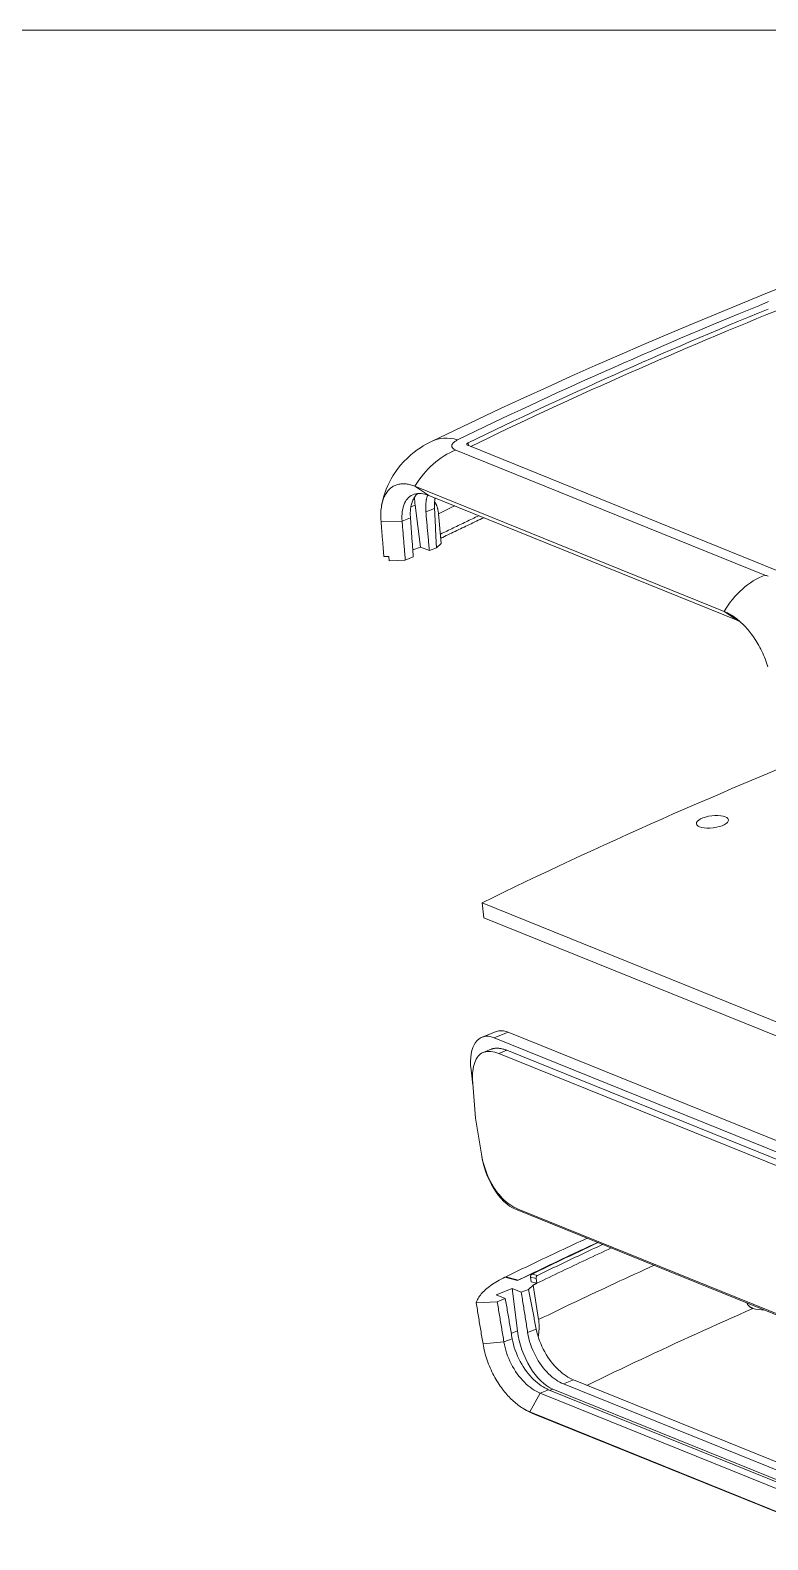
# Model space of a CAD drawing. Header units: millimetres. Extents: x -178 to 574, y 16 to 415.
# Drawn here: x 343.2 to 401.8, y 293.7 to 413.5 of the extents above; entities that cross this region are included whole.
import ezdxf

# ---------------------------------------------------------------- set-up
doc = ezdxf.new("R2010")
doc.units = ezdxf.units.MM
doc.header["$LTSCALE"] = 2
for name, color, linetype, lineweight in [('Sketch Geometry (ANSI)', 7, 'Continuous', 9), ('Symbol (ANSI)', 7, 'Continuous', 9), ('Visible (ANSI)', 7, 'Continuous', 9), ('Visible Narrow (ANSI)', 7, 'Continuous', 9)]:
    doc.layers.add(name, color=color, linetype=linetype, lineweight=lineweight)
doc.styles.add('Text Style20', font='arial.ttf')

# ---------------------------------------------------------------- blocks, each defined once
blk = doc.blocks.new('Title Blocks HAMMOND')
at = {"layer": 'Sketch Geometry (ANSI)'}
blk.add_line((269.997, 206.727), (9.353, 206.727), dxfattribs=at)
at = {"layer": 'Symbol (ANSI)', "style": 'Text Style20'}
blk.add_attdef('<TITLE>_001', (224.797, 16.351), '', height=5, dxfattribs=at)

msp = doc.modelspace()

# ---------------------------------------------------------------- linework, layer by layer
at = {"layer": 'Visible (ANSI)'}
for p, q in [((402.5008, 370.6182), (377.9602, 380.5418)), ((373.7648, 377.2919), (398.3054, 367.3683)), ((399.3977, 366.6387), (374.8571, 376.5623)), ((374.1984, 372.4708), (373.7768, 375.7951)), ((375.8563, 372.7575), (375.6373, 375.1061)), ((375.8563, 372.7575), (375.4779, 372.4039)), ((375.8563, 372.7575), (375.8042, 373.4971)), ((371.3014, 371.7117), (371.6822, 371.731)), ((371.7257, 371.3743), (371.6814, 371.731)), ((371.6822, 371.731), (371.7264, 371.3704)), ((371.7264, 371.3704), (371.7257, 371.3743)), ((371.7264, 371.3704), (373.0012, 371.435)), ((373.0012, 371.435), (373.638, 371.6841)), ((374.1984, 372.4708), (373.597, 372.2355)), ((374.9117, 372.1824), (374.1984, 372.4708)), ((374.9117, 372.1824), (375.4779, 372.4039)), ((379.2485, 343.0603), (379.1023, 344.2371)), ((408.0023, 332.5508), (379.1023, 344.2371)), ((408.1485, 331.374), (379.2485, 343.0603)), ((380.2119, 334.019), (379.0974, 333.5831)), ((380.0477, 333.5379), (406.4717, 322.8527)), ((407.5861, 323.2887), (381.1621, 333.9738)), ((379.1855, 332.3654), (379.8197, 332.621)), ((381.0658, 332.5423), (380.4299, 332.2867)), ((380.4299, 332.2867), (404.9703, 322.3632)), ((381.0658, 332.5423), (405.6064, 322.6187)), ((378.3634, 329.7762), (378.2194, 330.988)), ((378.5773, 327.1642), (378.325, 330.2459)), ((379.1046, 323.9713), (378.5773, 327.1642)), ((408.1622, 309.2459), (381.7382, 319.931)), ((406.5064, 309.9988), (381.966, 319.9223)), ((381.8955, 314.262), (380.9125, 314.5331)), ((381.9692, 314.2978), (380.9876, 314.5696)), ((380.9965, 314.5099), (380.9876, 314.5696)), ((382.7772, 313.559), (383.1556, 313.9126)), ((382.9805, 314.1696), (382.9448, 314.5347)), ((382.9805, 314.1696), (383.4374, 314.0495)), ((383.1556, 313.9126), (383.5803, 311.1706)), ((383.3818, 314.4199), (383.4374, 314.0495)), ((380.224, 313.1277), (381.4977, 313.6259)), ((380.9373, 312.8393), (380.224, 313.1277)), ((380.3005, 312.5901), (380.9373, 312.8393)), ((381.4977, 313.6259), (382.211, 313.3375)), ((381.4977, 313.6259), (381.9065, 310.2665)), ((382.211, 313.3375), (382.7772, 313.559)), ((378.6304, 312.5055), (380.3005, 312.5901)), ((408.9183, 295.684), (384.3777, 305.6076)), ((409.7467, 295.5245), (384.7093, 305.6489)), ((385.5578, 306.0692), (410.0984, 296.1457)), ((410.1041, 296.7799), (386.3579, 306.3822)), ((383.6941, 305.3402), (408.2347, 295.4166)), ((407.4166, 293.9397), (382.8759, 303.8632)), ((383.367, 303.6219), (407.9077, 293.6983))]:
    msp.add_line(p, q, dxfattribs=at)
at = {"layer": 'Visible (ANSI)', "flags": 128}
for points in [[(375.0914, 380.8487), (376.8997, 381.7214), (378.7236, 382.5898), (380.5628, 383.4538), (382.4172, 384.3131), (384.2867, 385.1678), (386.171, 386.0176), (388.07, 386.8626), (389.9834, 387.7025), (391.9112, 388.5374), (393.853, 389.367), (395.8087, 390.1913), (397.7781, 391.0101), (399.7609, 391.8235), (401.757, 392.6312), (403.766, 393.4332), (405.7878, 394.2295)], [(377.1573, 380.9763), (377.8666, 381.32), (378.5783, 381.663), (379.2926, 382.0054), (380.0094, 382.3472), (380.7287, 382.6882), (381.4504, 383.0287), (382.1747, 383.3684), (382.9014, 383.7074), (383.6305, 384.0458), (384.3622, 384.3834), (385.0962, 384.7204), (385.8327, 385.0566), (386.5715, 385.3921), (387.3128, 385.7269), (388.0565, 386.061), (388.8025, 386.3943), (389.5509, 386.7269), (390.3017, 387.0587), (391.0548, 387.3897), (391.8103, 387.72), (392.568, 388.0495), (393.3281, 388.3782), (394.0904, 388.7061), (394.8551, 389.0332), (395.622, 389.3595), (396.3911, 389.685), (397.1625, 390.0097), (397.9362, 390.3336), (398.712, 390.6566), (399.4901, 390.9788), (400.2703, 391.3001), (401.0527, 391.6206), (401.8372, 391.9403)], [(377.1573, 380.9763), (377.8666, 381.32), (378.5784, 381.663), (379.2926, 382.0054), (380.0094, 382.3472), (380.7287, 382.6882), (381.4505, 383.0286), (382.1747, 383.3684), (382.9014, 383.7074), (383.6306, 384.0458), (384.3622, 384.3834), (385.0962, 384.7204), (385.8327, 385.0566), (386.5715, 385.3921), (387.3128, 385.7269), (388.0565, 386.061), (388.8025, 386.3943), (389.5509, 386.7269), (390.3017, 387.0587), (391.0548, 387.3897), (391.8103, 387.72), (392.568, 388.0495), (393.3281, 388.3782), (394.0904, 388.7061), (394.8551, 389.0332), (395.622, 389.3595), (396.3911, 389.685), (397.1625, 390.0097), (397.9362, 390.3336), (398.712, 390.6566), (399.4901, 390.9788), (400.2703, 391.3001), (401.0527, 391.6206), (401.8372, 391.9403)], [(377.9982, 380.7435), (378.7045, 381.0857), (379.4133, 381.4273), (380.1246, 381.7683), (380.8384, 382.1086), (381.5547, 382.4483), (382.2735, 382.7873), (382.9947, 383.1256), (383.7184, 383.4632), (384.4445, 383.8002), (385.173, 384.1364), (385.904, 384.472), (386.6374, 384.8068), (387.3731, 385.1409), (388.1113, 385.4743), (388.8518, 385.8069), (389.5947, 386.1388), (390.34, 386.47), (391.0876, 386.8004), (391.8375, 387.13), (392.5898, 387.4589), (393.3443, 387.787), (394.1012, 388.1143), (394.8603, 388.4408), (395.6217, 388.7666), (396.3853, 389.0915), (397.1512, 389.4156), (397.9194, 389.7389), (398.6897, 390.0614), (399.4622, 390.3831), (400.237, 390.7039), (401.0139, 391.0239), (401.7929, 391.343)], [(402.509, 391.2485), (401.7123, 390.9236), (400.9179, 390.5979), (400.1257, 390.2713), (399.3357, 389.9438), (398.5481, 389.6154), (397.7627, 389.2862), (396.9797, 388.9561), (396.1989, 388.6252), (395.4206, 388.2934), (394.6445, 387.9608), (393.8708, 387.6274), (393.0996, 387.2932), (392.3307, 386.9581), (391.5642, 386.6223), (390.8001, 386.2856), (390.0384, 385.9482), (389.2792, 385.6099), (388.5225, 385.2709), (387.7682, 384.9312), (387.0164, 384.5907), (386.2671, 384.2494), (385.5203, 383.9073), (384.776, 383.5646), (384.0343, 383.2211), (383.2951, 382.8769), (382.5584, 382.532), (381.8243, 382.1863), (381.0927, 381.84), (380.3638, 381.493), (379.6374, 381.1453), (378.9136, 380.7969), (378.1925, 380.4479)], [(371.1125, 375.716), (371.1831, 376.0741), (371.2703, 376.4174), (371.3718, 376.7451), (371.4856, 377.0561), (371.6093, 377.3497), (371.7407, 377.625), (371.8775, 377.8823), (372.0185, 378.1224), (372.308, 378.5546), (372.5999, 378.9283), (372.8866, 379.2509), (373.1661, 379.5303), (373.4376, 379.7737), (373.7001, 379.9876), (373.9533, 380.1761), (374.1975, 380.3427), (374.4328, 380.4909), (374.6598, 380.6232), (375.0914, 380.8487)], [(377.9602, 380.5418), (377.9474, 380.5474), (377.9352, 380.5537), (377.9238, 380.5605), (377.9136, 380.5679), (377.9046, 380.5756), (377.8971, 380.5836), (377.8911, 380.5918), (377.8866, 380.5998), (377.8836, 380.608), (377.8818, 380.6166), (377.8814, 380.6256), (377.8825, 380.6349), (377.885, 380.6444), (377.8888, 380.6538), (377.894, 380.6631), (377.9004, 380.6722), (377.9083, 380.6815), (377.9174, 380.6907), (377.9279, 380.6999), (377.9396, 380.7089), (377.9526, 380.7179), (377.9667, 380.7266), (377.9821, 380.7353), (377.9982, 380.7435)], [(371.848, 377.1556), (371.9123, 377.2047), (371.9783, 377.2497), (372.0462, 377.2907), (372.1157, 377.3278), (372.1868, 377.361), (372.2596, 377.3904), (372.3338, 377.4158), (372.4096, 377.4375), (372.4867, 377.4554), (372.5651, 377.4695), (372.6448, 377.4799), (372.7258, 377.4866), (372.8078, 377.4896), (372.8909, 377.489), (372.975, 377.4849), (373.0599, 377.4771), (373.1458, 377.4659), (373.2324, 377.4511), (373.3197, 377.433), (373.4077, 377.4114), (373.4963, 377.3865), (373.5853, 377.3582), (373.6749, 377.3267), (373.7648, 377.2919)], [(371.0727, 374.5071), (371.0623, 374.6583), (371.0559, 374.807), (371.0535, 374.9532), (371.055, 375.0967), (371.0605, 375.2375), (371.07, 375.3753), (371.0833, 375.5098), (371.1006, 375.6408), (371.1216, 375.7681), (371.1465, 375.8916), (371.175, 376.0112), (371.2073, 376.1268), (371.2432, 376.2382), (371.2824, 376.345), (371.3251, 376.4473), (371.371, 376.5448), (371.4202, 376.6378), (371.4724, 376.726), (371.5278, 376.8095), (371.5861, 376.8883), (371.6474, 376.9624), (371.7115, 377.0316), (371.7785, 377.0961), (371.848, 377.1556)], [(374.8571, 376.5623), (374.7022, 376.6192), (374.5493, 376.664), (374.3989, 376.6964), (374.2518, 376.7162), (374.1086, 376.7231), (373.9699, 376.717), (373.8364, 376.6979), (373.7084, 376.6656), (373.5865, 376.62), (373.471, 376.5613), (373.3623, 376.4894), (373.2611, 376.4046), (373.1678, 376.307), (373.0829, 376.1968), (373.0065, 376.0747), (372.9391, 375.9409), (372.8808, 375.7959), (372.8319, 375.6403), (372.7928, 375.4743), (372.7636, 375.2986), (372.7445, 375.1141), (372.7357, 374.9219), (372.7371, 374.7228), (372.7489, 374.5175)], [(373.4094, 374.7759), (373.4027, 374.8867), (373.3989, 374.9957), (373.3981, 375.1026), (373.4002, 375.2075), (373.4051, 375.3103), (373.4129, 375.4109), (373.4236, 375.5091), (373.4372, 375.6049), (373.4535, 375.6982), (373.4727, 375.7889), (373.4945, 375.8765), (373.519, 375.961), (373.546, 376.0424), (373.5755, 376.1206), (373.6075, 376.1955), (373.6419, 376.2672), (373.6786, 376.3357), (373.7177, 376.4009), (373.759, 376.4627), (373.8024, 376.5211), (373.8478, 376.5759), (373.8951, 376.6272), (373.9442, 376.6749), (373.995, 376.7192)], [(374.7796, 376.5922), (374.7629, 376.5473), (374.7471, 376.5013), (374.7321, 376.4542), (374.718, 376.4061), (374.7047, 376.3568), (374.6924, 376.3065), (374.681, 376.2551), (374.6705, 376.2027), (374.661, 376.1495), (374.6524, 376.0953), (374.6448, 376.0404), (374.6382, 375.9845), (374.6326, 375.9279), (374.6279, 375.8704), (374.6242, 375.8122), (374.6215, 375.7532), (374.6198, 375.6934), (374.619, 375.633), (374.6193, 375.5718), (374.6206, 375.5099), (374.6228, 375.4473), (374.6261, 375.384), (374.6304, 375.3201), (374.6357, 375.2556)], [(375.3205, 375.5235), (375.3188, 375.5608), (375.3174, 375.5978), (375.3164, 375.6347), (375.3156, 375.6713), (375.3152, 375.7078), (375.3151, 375.744), (375.3153, 375.78), (375.3159, 375.8158), (375.3167, 375.8514), (375.3179, 375.8867), (375.3194, 375.9218), (375.3212, 375.9567), (375.3234, 375.9913), (375.3258, 376.0257), (375.3286, 376.0599), (375.3316, 376.0938), (375.335, 376.1275), (375.3387, 376.1609), (375.3427, 376.194), (375.347, 376.2269), (375.3517, 376.2596), (375.3566, 376.292), (375.3618, 376.3241), (375.3674, 376.3559)], [(374.6357, 375.2556), (374.6471, 375.1276), (374.6585, 374.9996), (374.67, 374.8715), (374.6814, 374.7435), (374.6929, 374.6155), (374.7043, 374.4874), (374.7158, 374.3594), (374.7273, 374.2314), (374.7388, 374.1033), (374.7503, 373.9753), (374.7617, 373.8472), (374.7732, 373.7192), (374.7848, 373.5911), (374.7963, 373.4631), (374.8078, 373.335), (374.8193, 373.207), (374.8308, 373.0789), (374.8424, 372.9508), (374.8539, 372.8227), (374.8654, 372.6947), (374.877, 372.5666), (374.8886, 372.4385), (374.9001, 372.3104), (374.9117, 372.1824)], [(375.4779, 372.4039), (375.4713, 372.5339), (375.4647, 372.6639), (375.4581, 372.7939), (375.4515, 372.9239), (375.4449, 373.0539), (375.4383, 373.1839), (375.4317, 373.3139), (375.4251, 373.4439), (375.4185, 373.5739), (375.4119, 373.7039), (375.4054, 373.8339), (375.3988, 373.9639), (375.3922, 374.0939), (375.3857, 374.2238), (375.3791, 374.3538), (375.3726, 374.4838), (375.3661, 374.6138), (375.3595, 374.7437), (375.353, 374.8737), (375.3465, 375.0037), (375.34, 375.1336), (375.3335, 375.2636), (375.327, 375.3935), (375.3205, 375.5235)], [(375.6373, 375.1061), (375.632, 375.1582), (375.6259, 375.2091), (375.619, 375.259), (375.6114, 375.3079), (375.6031, 375.3557), (375.594, 375.4025), (375.5843, 375.4483), (375.5738, 375.4931), (375.5626, 375.5369), (375.5507, 375.5797), (375.5382, 375.6215), (375.525, 375.6623), (375.5113, 375.7019), (375.497, 375.7404), (375.4822, 375.7778), (375.4668, 375.814), (375.451, 375.8491), (375.4348, 375.8832), (375.4181, 375.9161), (375.401, 375.9481), (375.3836, 375.9789), (375.3657, 376.0088), (375.3475, 376.0377), (375.3291, 376.0656)], [(375.8042, 373.4971), (375.9296, 373.5581), (376.0552, 373.619), (376.1807, 373.6799), (376.3064, 373.7408), (376.4321, 373.8016), (376.5579, 373.8625), (376.6838, 373.9233), (376.8098, 373.9841), (376.9358, 374.0448), (377.0619, 374.1056), (377.1881, 374.1663), (377.3143, 374.227), (377.4406, 374.2877), (377.567, 374.3484), (377.6935, 374.409), (377.82, 374.4696), (377.9467, 374.5302), (378.0733, 374.5908), (378.2001, 374.6513), (378.3269, 374.7118), (378.4538, 374.7723), (378.5808, 374.8328), (378.7079, 374.8933), (378.835, 374.9537)], [(371.3014, 371.7117), (371.2918, 371.8282), (371.2822, 371.9447), (371.2726, 372.0611), (371.2631, 372.1776), (371.2535, 372.2941), (371.244, 372.4106), (371.2344, 372.5271), (371.2248, 372.6436), (371.2153, 372.76), (371.2058, 372.8765), (371.1962, 372.993), (371.1867, 373.1095), (371.1772, 373.226), (371.1676, 373.3425), (371.1581, 373.459), (371.1486, 373.5754), (371.1391, 373.6919), (371.1296, 373.8084), (371.1201, 373.9249), (371.1106, 374.0413), (371.1011, 374.1578), (371.0916, 374.2743), (371.0822, 374.3907), (371.0727, 374.5071)], [(372.7489, 374.5175), (372.7593, 374.3891), (372.7698, 374.2607), (372.7802, 374.1323), (372.7907, 374.0039), (372.8012, 373.8754), (372.8117, 373.747), (372.8221, 373.6186), (372.8326, 373.4901), (372.8431, 373.3617), (372.8536, 373.2332), (372.8641, 373.1048), (372.8746, 372.9763), (372.8852, 372.8479), (372.8957, 372.7194), (372.9062, 372.591), (372.9168, 372.4625), (372.9273, 372.3341), (372.9378, 372.2056), (372.9484, 372.0772), (372.9589, 371.9487), (372.9695, 371.8203), (372.9801, 371.6919), (372.9906, 371.5634), (373.0012, 371.435)], [(373.638, 371.6841), (373.6285, 371.813), (373.6189, 371.9418), (373.6093, 372.0707), (373.5997, 372.1995), (373.5901, 372.3284), (373.5806, 372.4572), (373.571, 372.5861), (373.5615, 372.7149), (373.5519, 372.8437), (373.5424, 372.9726), (373.5328, 373.1014), (373.5233, 373.2302), (373.5138, 373.359), (373.5043, 373.4879), (373.4948, 373.6167), (373.4853, 373.7455), (373.4758, 373.8743), (373.4663, 374.0031), (373.4568, 374.1319), (373.4473, 374.2607), (373.4378, 374.3895), (373.4283, 374.5183), (373.4189, 374.6471), (373.4094, 374.7759)], [(379.2261, 374.7955), (379.0836, 374.7282), (378.9411, 374.6609), (378.7987, 374.5935), (378.6564, 374.526), (378.5142, 374.4586), (378.372, 374.3911), (378.23, 374.3235), (378.088, 374.256), (377.9461, 374.1884), (377.8043, 374.1208), (377.6625, 374.0531), (377.5209, 373.9854), (377.3793, 373.9177), (377.2378, 373.8499), (377.0964, 373.7821), (376.955, 373.7143), (376.8138, 373.6465), (376.6726, 373.5786), (376.5315, 373.5107), (376.3905, 373.4427), (376.2495, 373.3747), (376.1087, 373.3067), (375.9679, 373.2386), (375.8272, 373.1706)], [(398.3054, 367.3683), (398.3958, 367.3302), (398.4866, 367.2888), (398.5777, 367.2442), (398.6691, 367.1964), (398.7607, 367.1453), (398.8525, 367.0911), (398.9443, 367.0337), (399.0361, 366.9731), (399.1279, 366.9094), (399.2197, 366.8426), (399.3113, 366.7726), (399.4028, 366.6994), (399.494, 366.6231), (399.585, 366.5437), (399.6755, 366.4612), (399.7657, 366.3756), (399.8553, 366.2869), (399.9443, 366.1953), (400.0325, 366.1008), (400.12, 366.0034), (400.2065, 365.9031), (400.2922, 365.8001), (400.3769, 365.6942), (400.4605, 365.5856)], [(399.5571, 366.5684), (399.5505, 366.5715), (399.5438, 366.5747), (399.5371, 366.5778), (399.5305, 366.5809), (399.5238, 366.584), (399.5171, 366.5871), (399.5105, 366.5902), (399.5038, 366.5932), (399.4972, 366.5962), (399.4905, 366.5992), (399.4839, 366.6021), (399.4772, 366.6051), (399.4706, 366.608), (399.464, 366.6109), (399.4573, 366.6138), (399.4507, 366.6166), (399.4441, 366.6195), (399.4374, 366.6223), (399.4308, 366.6251), (399.4242, 366.6278), (399.4176, 366.6306), (399.4109, 366.6333), (399.4043, 366.636), (399.3977, 366.6387)], [(400.4605, 365.5856), (400.5528, 365.4608), (400.6437, 365.3326), (400.7329, 365.201), (400.8206, 365.0662), (400.9061, 364.9286), (400.9895, 364.7885), (401.0707, 364.6458), (401.1495, 364.5009), (401.2258, 364.3536), (401.2996, 364.2043), (401.3709, 364.0529), (401.4394, 363.8995), (401.5052, 363.7444), (401.5682, 363.5875), (401.628, 363.4295), (401.6845, 363.2708), (401.7377, 363.1116), (401.7874, 362.9521)], [(378.325, 330.2459), (378.33, 330.4714), (378.3419, 330.6865), (378.3609, 330.89), (378.3874, 331.0809), (378.4214, 331.2586), (378.4628, 331.4234), (378.5115, 331.5754), (378.5673, 331.7151), (378.6302, 331.8427), (378.7001, 331.9582), (378.7771, 332.0616), (378.8611, 332.1529), (378.9521, 332.232), (379.0503, 332.299), (379.1555, 332.3538), (379.2679, 332.3965), (379.3874, 332.4269), (379.5141, 332.445), (379.6481, 332.4506), (379.7897, 332.4433), (379.9391, 332.423), (380.0962, 332.3895), (380.2603, 332.3437), (380.4299, 332.2867)], [(379.8198, 332.621), (379.8608, 332.6365), (379.9027, 332.6503), (379.9456, 332.6626), (379.9894, 332.6732), (380.0342, 332.6822), (380.0799, 332.6895), (380.1266, 332.6952), (380.1742, 332.6993), (380.2228, 332.7017), (380.2724, 332.7025), (380.3229, 332.7017), (380.3743, 332.6992), (380.4267, 332.6951), (380.48, 332.6894), (380.5343, 332.682), (380.5896, 332.673), (380.6458, 332.6624), (380.7029, 332.6502), (380.761, 332.6363), (380.8201, 332.6207), (380.8801, 332.6036), (380.941, 332.5848), (381.0029, 332.5643), (381.0658, 332.5423)], [(381.966, 319.9223), (381.7936, 320.0037), (381.6245, 320.0928), (381.4597, 320.1898), (381.3002, 320.2948), (381.1458, 320.4076), (380.9963, 320.5281), (380.8517, 320.6561), (380.7117, 320.7915), (380.5762, 320.9342), (380.4454, 321.0842), (380.3192, 321.2415), (380.1975, 321.4063), (380.0806, 321.5784), (379.9682, 321.758), (379.8605, 321.945), (379.7575, 322.1396), (379.6591, 322.3416), (379.5655, 322.5514), (379.4766, 322.7689), (379.3925, 322.9946), (379.3132, 323.2283), (379.2388, 323.4698), (379.1692, 323.7178), (379.1046, 323.9713)], [(380.9876, 314.5696), (381.2528, 314.6984), (381.5184, 314.827), (381.7843, 314.9555), (382.0504, 315.084), (382.3168, 315.2123), (382.5835, 315.3405), (382.8505, 315.4685), (383.1178, 315.5965), (383.3854, 315.7243), (383.6533, 315.8521), (383.9214, 315.9797), (384.1898, 316.1072), (384.4586, 316.2345), (384.7276, 316.3618), (384.9969, 316.4889), (385.2664, 316.616), (385.5363, 316.7429), (385.8065, 316.8697), (386.0769, 316.9964), (386.3476, 317.1229), (386.6187, 317.2494), (386.89, 317.3757), (387.1615, 317.5019), (387.4334, 317.628)], [(388.2712, 317.2892), (388.0019, 317.1642), (387.7329, 317.0391), (387.4642, 316.9139), (387.1959, 316.7886), (386.9278, 316.6632), (386.6601, 316.5377), (386.3927, 316.4121), (386.1256, 316.2864), (385.8588, 316.1606), (385.5924, 316.0347), (385.3263, 315.9087), (385.0604, 315.7826), (384.795, 315.6564), (384.5298, 315.5301), (384.2649, 315.4037), (384.0004, 315.2773), (383.7362, 315.1507), (383.4723, 315.024), (383.2087, 314.8973), (382.9454, 314.7704), (382.6825, 314.6434), (382.4198, 314.5164), (382.1575, 314.3892), (381.8955, 314.262)], [(388.2719, 317.2891), (388.0055, 317.1655), (387.7395, 317.0418), (387.4737, 316.918), (387.2083, 316.7941), (386.9432, 316.6701), (386.6785, 316.546), (386.414, 316.4218), (386.1499, 316.2976), (385.8861, 316.1732), (385.6227, 316.0488), (385.3596, 315.9243), (385.0968, 315.7997), (384.8343, 315.675), (384.5722, 315.5502), (384.3104, 315.4253), (384.0489, 315.3004), (383.7878, 315.1754), (383.5269, 315.0503), (383.2665, 314.925), (383.0063, 314.7998), (382.7465, 314.6744), (382.4871, 314.5489), (382.2279, 314.4234), (381.9692, 314.2978)], [(383.068, 314.7856), (383.2841, 314.8903), (383.5003, 314.9948), (383.7168, 315.0993), (383.9334, 315.2037), (384.1502, 315.308), (384.3672, 315.4122), (384.5844, 315.5164), (384.8018, 315.6205), (385.0194, 315.7245), (385.2372, 315.8284), (385.4551, 315.9322), (385.6733, 316.036), (385.8916, 316.1397), (386.1102, 316.2433), (386.3289, 316.3468), (386.5478, 316.4503), (386.7669, 316.5537), (386.9862, 316.657), (387.2057, 316.7602), (387.4254, 316.8634), (387.6453, 316.9664), (387.8653, 317.0694), (388.0856, 317.1723), (388.306, 317.2752)], [(388.6638, 317.1305), (388.4463, 317.029), (388.229, 316.9274), (388.0119, 316.8257), (387.7949, 316.724), (387.5782, 316.6222), (387.3616, 316.5203), (387.1452, 316.4184), (386.929, 316.3163), (386.713, 316.2142), (386.4971, 316.112), (386.2815, 316.0098), (386.066, 315.9074), (385.8508, 315.805), (385.6357, 315.7025), (385.4208, 315.6), (385.206, 315.4973), (384.9915, 315.3946), (384.7772, 315.2918), (384.563, 315.1889), (384.349, 315.086), (384.1352, 314.983), (383.9216, 314.8799), (383.7082, 314.7767), (383.495, 314.6734)], [(378.6304, 312.5055), (378.6599, 312.5924), (378.6955, 312.6794), (378.7372, 312.7667), (378.7848, 312.854), (378.8384, 312.9415), (378.8979, 313.0289), (378.9633, 313.1163), (379.0345, 313.2035), (379.1116, 313.2907), (379.1944, 313.3776), (379.2829, 313.4643), (379.3771, 313.5507), (379.4769, 313.6367), (379.5821, 313.7221), (379.6926, 313.8069), (379.8083, 313.891), (379.9292, 313.9743), (380.0551, 314.0569), (380.1859, 314.1386), (380.3217, 314.2195), (380.4624, 314.2994), (380.6077, 314.3783), (380.7578, 314.4563), (380.9125, 314.5331)], [(383.068, 314.7856), (383.0588, 314.7808), (383.0497, 314.7751), (383.0408, 314.7687), (383.032, 314.7617), (383.0235, 314.7539), (383.0153, 314.7455), (383.0074, 314.7365), (382.9998, 314.7269), (382.9926, 314.7168), (382.9857, 314.7062), (382.9794, 314.6951), (382.9734, 314.6837), (382.968, 314.6719), (382.963, 314.6598), (382.9586, 314.6475), (382.9547, 314.635), (382.9514, 314.6224), (382.9487, 314.6097), (382.9465, 314.5969), (382.945, 314.5842), (382.944, 314.5716), (382.9437, 314.5591), (382.9439, 314.5468), (382.9448, 314.5347)], [(383.1556, 313.9126), (383.1673, 313.9183), (383.1791, 313.924), (383.1908, 313.9297), (383.2025, 313.9354), (383.2143, 313.9411), (383.226, 313.9468), (383.2378, 313.9525), (383.2495, 313.9582), (383.2612, 313.9639), (383.273, 313.9697), (383.2847, 313.9754), (383.2965, 313.9811), (383.3082, 313.9868), (383.32, 313.9925), (383.3317, 313.9982), (383.3434, 314.0039), (383.3552, 314.0096), (383.3669, 314.0153), (383.3787, 314.021), (383.3904, 314.0267), (383.4022, 314.0324), (383.4139, 314.0381), (383.4257, 314.0438), (383.4374, 314.0495)], [(383.3818, 314.4199), (383.3802, 314.4321), (383.3793, 314.4446), (383.379, 314.4573), (383.3794, 314.4701), (383.3803, 314.4829), (383.3818, 314.4958), (383.384, 314.5087), (383.3867, 314.5215), (383.39, 314.5342), (383.3939, 314.5466), (383.3984, 314.5588), (383.4034, 314.5707), (383.4088, 314.5823), (383.4148, 314.5934), (383.4213, 314.6041), (383.4281, 314.6144), (383.4354, 314.624), (383.4431, 314.6331), (383.4511, 314.6416), (383.4594, 314.6494), (383.468, 314.6565), (383.4768, 314.6629), (383.4858, 314.6686), (383.495, 314.6734)], [(381.4885, 309.6548), (381.4654, 309.7875), (381.4424, 309.9202), (381.4194, 310.0529), (381.3964, 310.1856), (381.3734, 310.3183), (381.3504, 310.451), (381.3274, 310.5837), (381.3044, 310.7164), (381.2814, 310.8491), (381.2584, 310.9818), (381.2354, 311.1145), (381.2125, 311.2471), (381.1895, 311.3798), (381.1666, 311.5125), (381.1436, 311.6452), (381.1207, 311.7779), (381.0977, 311.9105), (381.0748, 312.0432), (381.0519, 312.1759), (381.0289, 312.3086), (381.006, 312.4413), (380.9831, 312.5739), (380.9602, 312.7066), (380.9373, 312.8393)], [(382.211, 313.3375), (382.2319, 313.204), (382.2528, 313.0706), (382.2737, 312.9372), (382.2947, 312.8037), (382.3156, 312.6703), (382.3366, 312.5368), (382.3575, 312.4034), (382.3785, 312.2699), (382.3995, 312.1365), (382.4204, 312.003), (382.4414, 311.8695), (382.4624, 311.7361), (382.4834, 311.6026), (382.5044, 311.4692), (382.5254, 311.3357), (382.5464, 311.2022), (382.5674, 311.0688), (382.5884, 310.9353), (382.6095, 310.8018), (382.6305, 310.6683), (382.6515, 310.5349), (382.6726, 310.4014), (382.6936, 310.2679), (382.7147, 310.1344)], [(383.3995, 310.4023), (383.3735, 310.5339), (383.3475, 310.6654), (383.3216, 310.797), (383.2956, 310.9285), (383.2696, 311.0601), (383.2436, 311.1916), (383.2177, 311.3231), (383.1917, 311.4547), (383.1658, 311.5862), (383.1398, 311.7177), (383.1139, 311.8493), (383.088, 311.9808), (383.062, 312.1123), (383.0361, 312.2438), (383.0102, 312.3754), (382.9843, 312.5069), (382.9584, 312.6384), (382.9325, 312.7699), (382.9066, 312.9014), (382.8807, 313.033), (382.8548, 313.1645), (382.8289, 313.296), (382.8031, 313.4275), (382.7772, 313.559)], [(379.1705, 309.2349), (379.1479, 309.3712), (379.1254, 309.5075), (379.1028, 309.6438), (379.0802, 309.7801), (379.0577, 309.9164), (379.0351, 310.0527), (379.0126, 310.189), (378.9901, 310.3253), (378.9675, 310.4616), (378.945, 310.5979), (378.9225, 310.7342), (378.9, 310.8705), (378.8775, 311.0068), (378.855, 311.1431), (378.8325, 311.2794), (378.81, 311.4156), (378.7875, 311.5519), (378.7651, 311.6882), (378.7426, 311.8244), (378.7201, 311.9607), (378.6977, 312.0969), (378.6753, 312.2331), (378.6528, 312.3693), (378.6304, 312.5055)], [(380.3005, 312.5901), (380.3224, 312.4571), (380.3443, 312.3241), (380.3662, 312.1911), (380.3881, 312.0581), (380.4101, 311.925), (380.432, 311.792), (380.454, 311.6589), (380.4759, 311.5258), (380.4979, 311.3928), (380.5198, 311.2597), (380.5418, 311.1266), (380.5638, 310.9935), (380.5858, 310.8604), (380.6077, 310.7273), (380.6297, 310.5942), (380.6517, 310.4612), (380.6737, 310.3281), (380.6957, 310.195), (380.7178, 310.0619), (380.7398, 309.9288), (380.7618, 309.7957), (380.7838, 309.6626), (380.8059, 309.5295), (380.8279, 309.3964)], [(400.5998, 312.0575), (400.5695, 312.0681), (400.54, 312.0794), (400.5115, 312.0915), (400.4837, 312.1044), (400.4569, 312.118), (400.4309, 312.1323), (400.4058, 312.1473), (400.3816, 312.163), (400.3584, 312.1794), (400.336, 312.1965), (400.3145, 312.2142), (400.294, 312.2326), (400.2744, 312.2516), (400.2558, 312.2713), (400.2381, 312.2916), (400.2214, 312.3124), (400.2058, 312.3338), (400.1911, 312.3556), (400.1775, 312.378), (400.1648, 312.4008), (400.1532, 312.424), (400.1426, 312.4477), (400.1331, 312.4717), (400.1245, 312.4961)], [(386.3579, 306.3822), (386.2108, 306.4466), (386.062, 306.5214), (385.9121, 306.6067), (385.7614, 306.7023), (385.6104, 306.8082), (385.4596, 306.9242), (385.3095, 307.0502), (385.1605, 307.1863), (385.0131, 307.3321), (384.8679, 307.4876), (384.7254, 307.6526), (384.5859, 307.8269), (384.45, 308.0104), (384.3182, 308.2028), (384.1917, 308.4029), (384.0713, 308.6096), (383.9576, 308.8224), (383.851, 309.0409), (383.7521, 309.2644), (383.6618, 309.4911), (383.5811, 309.7192), (383.5102, 309.9476), (383.4496, 310.1756), (383.3995, 310.4023)], [(383.555, 309.7995), (383.5635, 309.8563), (383.5715, 309.9133), (383.579, 309.9705), (383.5859, 310.0277), (383.5923, 310.0851), (383.5981, 310.1427), (383.6033, 310.2005), (383.6079, 310.2584), (383.6118, 310.3164), (383.6151, 310.3745), (383.6177, 310.4327), (383.6196, 310.491), (383.6208, 310.5493), (383.6212, 310.6075), (383.6208, 310.6657), (383.6196, 310.7235), (383.6176, 310.781), (383.6148, 310.838), (383.6112, 310.8946), (383.6067, 310.9508), (383.6014, 311.0065), (383.5953, 311.0617), (383.5882, 311.1164), (383.5803, 311.1706)], [(380.7208, 305.646), (380.6285, 305.7708), (380.5377, 305.899), (380.4484, 306.0305), (380.3608, 306.1653), (380.2752, 306.3029), (380.1918, 306.4431), (380.1107, 306.5857), (380.0319, 306.7307), (379.9555, 306.8779), (379.8817, 307.0272), (379.8104, 307.1787), (379.7419, 307.332), (379.6761, 307.4872), (379.6132, 307.644), (379.5533, 307.8021), (379.4968, 307.9608), (379.4437, 308.12), (379.3939, 308.2795), (379.3477, 308.4392), (379.305, 308.5989), (379.2658, 308.7585), (379.2303, 308.9178), (379.1985, 309.0766), (379.1705, 309.2349)], [(380.8279, 309.3964), (380.8686, 309.1795), (380.9189, 308.9612), (380.9787, 308.742), (381.0477, 308.5226), (381.1258, 308.3037), (381.2125, 308.0865), (381.3073, 307.8723), (381.4097, 307.662), (381.5193, 307.4565), (381.636, 307.256), (381.7591, 307.0614), (381.8879, 306.8737), (382.0219, 306.6938), (382.1608, 306.522), (382.304, 306.3587), (382.4509, 306.2043), (382.601, 306.0594), (382.7538, 305.9243), (382.9087, 305.7994), (383.0651, 305.6853), (383.2224, 305.582), (383.3802, 305.4898), (383.5376, 305.4091), (383.6941, 305.3402)], [(384.3777, 305.6076), (384.2307, 305.672), (384.0823, 305.7469), (383.933, 305.8324), (383.7832, 305.9283), (383.6334, 306.0346), (383.484, 306.1511), (383.3355, 306.2777), (383.1883, 306.4145), (383.0431, 306.5611), (382.9003, 306.7175), (382.7603, 306.8835), (382.6237, 307.0589), (382.491, 307.2435), (382.3626, 307.4373), (382.2397, 307.6388), (382.1232, 307.8471), (382.0135, 308.0615), (381.9112, 308.2817), (381.8168, 308.5069), (381.7311, 308.7356), (381.6551, 308.9656), (381.5891, 309.196), (381.5335, 309.426), (381.4885, 309.6548)], [(382.7147, 310.1344), (382.7563, 309.9043), (382.8087, 309.6729), (382.8714, 309.4411), (382.9443, 309.2097), (383.0269, 308.9797), (383.1184, 308.7534), (383.2178, 308.5322), (383.3249, 308.3165), (383.439, 308.1069), (383.5596, 307.9042), (383.6855, 307.7101), (383.8159, 307.525), (383.9504, 307.3491), (384.0884, 307.1826), (384.2296, 307.0256), (384.3735, 306.8784), (384.5194, 306.7411), (384.6669, 306.614), (384.8154, 306.4971), (384.9646, 306.3905), (385.1138, 306.2944), (385.2628, 306.2087), (385.4109, 306.1336), (385.5578, 306.0692)], [(382.8759, 303.8632), (382.7855, 303.9013), (382.6948, 303.9427), (382.6036, 303.9873), (382.5122, 304.0351), (382.4206, 304.0862), (382.3289, 304.1404), (382.237, 304.1978), (382.1452, 304.2584), (382.0534, 304.3221), (381.9616, 304.389), (381.87, 304.459), (381.7785, 304.5321), (381.6873, 304.6084), (381.5964, 304.6878), (381.5058, 304.7703), (381.4157, 304.8559), (381.326, 304.9446), (381.237, 305.0362), (381.1488, 305.1308), (381.0614, 305.2282), (380.9748, 305.3284), (380.8891, 305.4315), (380.8044, 305.5373), (380.7208, 305.646)], [(382.3544, 304.125), (382.6248, 303.971), (382.8835, 303.8377), (383.1308, 303.7222), (383.367, 303.6219)]]:
    msp.add_lwpolyline(points, dxfattribs=at)
at = {"layer": 'Visible (ANSI)'}
for centre, major_axis, ratio, start_param, end_param in [((377.8884, 375.0923), (-2.797, 5.7565), 0.62206183, 5.78167277, 6.28318531), ((377.8884, 375.0923), (-2.797, 5.7565), 0.62206183, 5.78167277, 6.28318531), ((376.1585, 374.8018), (-1.4912, 3.7118), 0.51569568, 0.92438852, 1.1013538), ((581.0161, 289.549), (283.6949, 35.2464), 0.37641377, 2.17690317, 2.31491524), ((380.4818, 330.0442), (-1.3843, 3.5389), 0.5190121, 5.82717446, 7.38924414), ((381.5962, 330.4802), (-1.3843, 3.5389), 0.5190121, 5.82717446, 6.28318531), ((381.3042, 323.4247), (-1.3843, 3.5389), 0.5190121, 1.12634474, 2.68558181), ((402.0984, 312.7145), (-1.9847, -0.2466), 0.37641377, 0.66951598, 1.23370627), ((384.2802, 309.3373), (1.4229, -3.7385), 0.5222648, 4.26991443, 5.83198411)]:
    msp.add_ellipse(centre, major_axis=major_axis, ratio=ratio, start_param=start_param, end_param=end_param, dxfattribs=at)
msp.add_ellipse((397.3832, 350.6667), major_axis=(1.2702, 0.1578), ratio=0.37641377, dxfattribs=at)
at = {"layer": 'Visible Narrow (ANSI)'}
for p, q in [((401.5456, 370.2446), (377.0049, 380.1681)), ((377.9982, 380.7435), (378.0266, 380.5149)), ((373.7648, 377.2919), (374.8571, 376.5623)), ((373.4476, 375.6663), (373.7768, 375.7951)), ((374.6357, 375.2556), (375.3205, 375.5235)), ((371.0727, 374.5071), (372.7489, 374.5175)), ((372.7489, 374.5175), (373.4094, 374.7759)), ((398.3054, 367.3683), (399.3977, 366.6387)), ((380.0477, 333.5379), (381.1621, 333.9738)), ((382.9448, 314.5347), (383.3818, 314.4199)), ((383.495, 314.6734), (383.068, 314.7856)), ((381.9065, 310.2665), (381.4156, 310.0745)), ((382.7147, 310.1344), (383.3995, 310.4023)), ((379.1705, 309.2349), (380.8279, 309.3964)), ((380.8279, 309.3964), (381.4885, 309.6548)), ((383.6941, 305.3402), (384.3777, 305.6076)), ((384.4887, 305.5627), (384.7093, 305.6489)), ((385.5578, 306.0692), (386.3579, 306.3822)), ((382.8759, 303.8632), (383.6941, 305.3402))]:
    msp.add_line(p, q, dxfattribs=at)
at = {"layer": 'Visible Narrow (ANSI)', "flags": 128}
for points in [[(377.0049, 380.1681), (376.9509, 380.1918), (376.9015, 380.2172), (376.8569, 380.2441), (376.8173, 380.2726), (376.7827, 380.3025), (376.7533, 380.3337), (376.7293, 380.3661), (376.7109, 380.3995), (376.6981, 380.4339), (376.6909, 380.4692), (376.6894, 380.5051), (376.6935, 380.5416), (376.7032, 380.5786), (376.7185, 380.6158), (376.7393, 380.6532), (376.7655, 380.6907), (376.7972, 380.7281), (376.834, 380.7652), (376.876, 380.802), (376.923, 380.8383), (376.9749, 380.8741), (377.0316, 380.9091), (377.0925, 380.9433), (377.1573, 380.9763)], [(375.6373, 375.1061), (375.6906, 375.1321), (375.744, 375.158), (375.7974, 375.1839), (375.8507, 375.2098), (375.9042, 375.2358), (375.9576, 375.2617), (376.011, 375.2876), (376.0645, 375.3135), (376.1179, 375.3394), (376.1714, 375.3653), (376.2249, 375.3912), (376.2784, 375.4171), (376.3319, 375.4429), (376.3854, 375.4688), (376.439, 375.4947), (376.4926, 375.5206), (376.5461, 375.5464), (376.5997, 375.5723), (376.6533, 375.5982), (376.7069, 375.624), (376.7606, 375.6499), (376.8142, 375.6757), (376.8679, 375.7016), (376.9216, 375.7274)], [(401.8061, 370.1679), (401.7349, 370.1842), (401.6674, 370.2025), (401.6042, 370.2226), (401.5456, 370.2446)], [(383.4374, 314.0495), (383.6809, 314.1675), (383.9246, 314.2854), (384.1685, 314.4032), (384.4127, 314.5209), (384.6571, 314.6385), (384.9018, 314.756), (385.1467, 314.8734), (385.3919, 314.9907), (385.6373, 315.1079), (385.8829, 315.225), (386.1288, 315.342), (386.3749, 315.4589), (386.6213, 315.5757), (386.8679, 315.6924), (387.1147, 315.809), (387.3618, 315.9256), (387.6092, 316.042), (387.8568, 316.1583), (388.1046, 316.2745), (388.3526, 316.3906), (388.601, 316.5066), (388.8495, 316.6225), (389.0983, 316.7384), (389.3473, 316.8541)], [(392.7488, 315.4786), (392.3591, 315.3014), (391.9701, 315.1239), (391.5817, 314.9462), (391.194, 314.7684), (390.8069, 314.5903), (390.4205, 314.4121), (390.0348, 314.2336), (389.6497, 314.0549), (389.2653, 313.8761), (388.8815, 313.697), (388.4985, 313.5178), (388.1161, 313.3384), (387.7344, 313.1588), (387.3533, 312.9789), (386.9729, 312.7989), (386.5933, 312.6188), (386.2142, 312.4384), (385.8359, 312.2578), (385.4583, 312.0771), (385.0813, 311.8961), (384.705, 311.715), (384.3294, 311.5337), (383.9545, 311.3523), (383.5803, 311.1706)], [(387.4162, 305.9543), (387.9497, 306.2131), (388.4845, 306.4716), (389.0208, 306.7298), (389.5584, 306.9875), (390.0975, 307.2449), (390.6379, 307.5019), (391.1798, 307.7585), (391.723, 308.0146), (392.2676, 308.2704), (392.8136, 308.5258), (393.361, 308.7808), (393.9097, 309.0354), (394.4598, 309.2896), (395.0113, 309.5433), (395.5641, 309.7967), (396.1183, 310.0496), (396.6738, 310.3021), (397.2307, 310.5542), (397.7889, 310.8058), (398.3484, 311.057), (398.9093, 311.3078), (399.4714, 311.5582), (400.035, 311.8081), (400.5998, 312.0575)]]:
    msp.add_lwpolyline(points, dxfattribs=at)
at = {"layer": 'Visible Narrow (ANSI)'}
for centre, major_axis, start_param, end_param in [((377.736, 374.2841), (2.3992, 5.9333), 0.62747236, 1.36629593), ((402.2766, 364.3605), (2.3992, 5.9333), 0.62747236, 1.36629593), ((385.7663, 309.5551), (-2.3992, -5.9333), 6.17183409, 6.28318531)]:
    msp.add_ellipse(centre, major_axis=major_axis, ratio=0.76742368, start_param=start_param, end_param=end_param, dxfattribs=at)

# ---------------------------------------------------------------- block references
at = {"xscale": 2, "yscale": 2, "zscale": 2}
msp.add_blockref('Title Blocks HAMMOND', (-0.4977, 0.025), dxfattribs=at)

doc.saveas('drawing.dxf')
